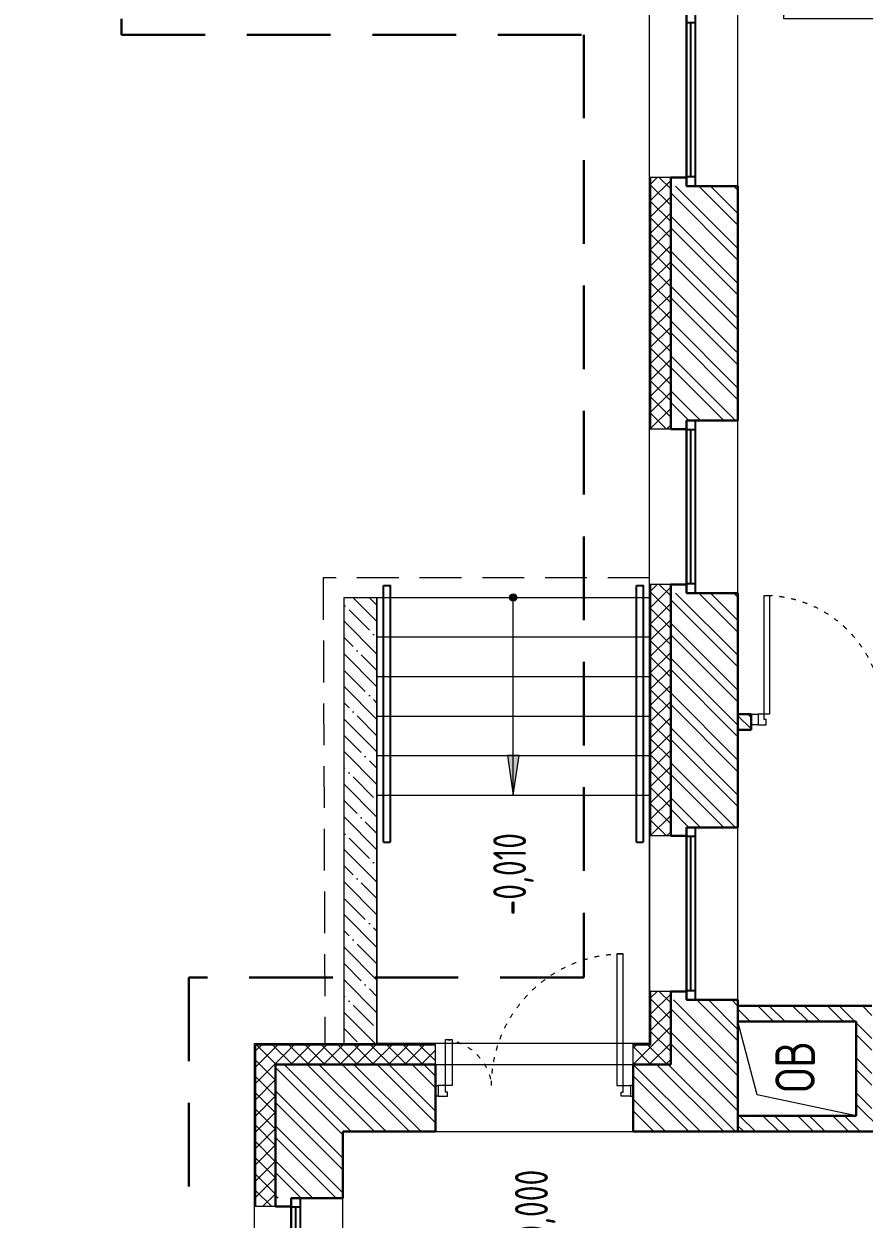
# Model space of a CAD drawing. Header units: millimetres. Extents: x -136099598 to 11807193, y 0 to 779331.
# Drawn here: x -136098870 to -136092490, y 221073 to 230150 of the extents above; entities that cross this region are included whole.
import ezdxf
from ezdxf import colors
from ezdxf.entities.mleader import LeaderData, LeaderLine
from ezdxf.math import Vec2, Vec3

# ---------------------------------------------------------------- set-up
doc = ezdxf.new("R2010")
doc.units = ezdxf.units.MM
doc.header["$MEASUREMENT"] = 0
for name, pattern in [('ACAD_ISO03W100', [30, 12, -18]), ('ADSK_Штриховая_ш2 п1', [3, 2, -1]), ('DASHED', [19.05, 12.7, -6.35])]:
    doc.linetypes.add(name, pattern=pattern)
doc.layers.get('0').update_dxf_attribs({"color": 250, "lineweight": 9})
doc.layers.add('АР_Граница ПБ', color=7, linetype='Continuous', lineweight=80, true_color=0xf60404)
for name, color, linetype, lineweight in [('АР_Двери', 5, 'Continuous', 18), ('АР_Лестницы', 6, 'Continuous', 15), ('АР_Лестницы ограждение', 92, 'Continuous', 25), ('АР_Навесной фасад', 5, 'Continuous', 5), ('АР_Окна', 4, 'Continuous', 0), ('АР_Отметки', 250, 'Continuous', 15), ('АР_Перегородки кирпич', 244, 'Continuous', 30), ('АР_Перегородки_кирпич_Штрих', 244, 'Continuous', 5), ('АР_Сущ Несущая стена', 202, 'Continuous', 30), ('АР_тонкая линия', 250, 'Continuous', 0), ('АР_Утеплитель', 250, 'Continuous', 9), ('АР_Штриховка кирпич', 250, 'Continuous', 9), ('АР_Штриховка монолит', 250, 'Continuous', 9), ('Контунр козырька', 250, 'ADSK_Штриховая_ш2 п1', 30)]:
    doc.layers.add(name, color=color, linetype=linetype, lineweight=lineweight)
doc.layers.add('АР_новое окно', color=160, linetype='Continuous')
doc.layers.add('АР_Отверстия', color=251, linetype='Continuous')
doc.styles.add('ICOCPEUR', font='isocpeur.ttf')
doc.styles.add('ISOCPEUR', font='isocpeur.ttf', dxfattribs={"width": 0.7})
pattern_1 = [(45, (-971749.27, 101034.47), (-132.58252, 132.58252), []), (45, (-971660.88, 101034.47), (-132.58252, 132.58252), [])]

# ---------------------------------------------------------------- blocks, each defined once
blk = doc.blocks.new('*U7')
for points in [[(-55, -80), (-55, 0), (-115, 0), (-115, -40), (-100, -40), (-100, -80), (-55, -80)], [(0, 0), (0, -80), (-55, -80), (-55, 0), (0, 0)], [(-1100, 0), (-1100, -80), (-1045, -80), (-1045, 0), (-1100, 0)], [(-1045, -80), (-1045, 0), (-985, 0), (-985, -40), (-1000, -40), (-1000, -80), (-1045, -80)]]:
    blk.add_lwpolyline(points)
blk.add_lwpolyline([(-100, -80), (-100, -980), (-140, -980), (-140, -80)], close=True)
at = {"linetype": 'ACAD_ISO03W100', "ltscale": 3}
blk.add_arc((-100, -80), 900, 180, 270, dxfattribs=at)
blk = doc.blocks.new('*U31')
h = blk.add_hatch(color=256)
h.dxf.hatch_style = 1
edge = h.paths.add_edge_path()
edge.add_arc((0, 0), 27.6, 359.64, 719.64)
h = blk.add_hatch(color=256)
h.dxf.hatch_style = 1
h.paths.add_polyline_path([(1199.5, -44.3), (1199.5, 44.3), (1499.5, 0)])
blk.add_line((1499.5, 0), (0, 0))
blk.add_lwpolyline([(1199.5, 44.3), (1199.5, -44.3), (1499.5, 0), (1199.5, 44.3)])
blk.add_circle((0, 0), 27.6)
blk = doc.blocks.new('Полуторная_на лестницу')
for points in [[(75, 80), (75, 1080), (124.9, 1080), (124.9, 80)], [(1375.1, 430), (1375.1, 80), (1425, 80), (1425, 430)]]:
    blk.add_lwpolyline(points, close=True)
for points in [[(0, 0), (0, 80), (20, 80), (20, 0), (0, 0)], [(20, 80), (20, 0), (90, 0), (90, 30), (75, 30), (75, 80), (20, 80)], [(1480, 80), (1480, 0), (1410, 0), (1410, 30), (1425, 30), (1425, 80), (1480, 80)], [(1500, 0), (1500, 80), (1480, 80), (1480, 0), (1500, 0)]]:
    blk.add_lwpolyline(points)
at = {"linetype": 'ACAD_ISO03W100', "ltscale": 3}
for centre, radius, start, end in [((75, 80), 1000, 0, 90), ((1465.4, 39.6), 392.5, 95.90754, 174.09246)]:
    blk.add_arc(centre, radius, start, end, dxfattribs=at)
blk = doc.blocks.new('_DotSmall')
at = {"color": 0, "linetype": 'ByBlock', "const_width": 0.5}
blk.add_lwpolyline([(-0.0625, 0, 1), (0.0625, 0, 1)], format="xyb", close=True, dxfattribs=at)
blk = doc.blocks.new('*U160')
at = {"layer": 'АР_новое окно', "lineweight": 20}
for p, q in [((0, 1310), (-70, 1310)), ((0, 0), (-70, 0))]:
    blk.add_line(p, q, dxfattribs=at)
at = {"layer": 'АР_новое окно'}
for p, q in [((-70, 1310), (-70, 0)), ((-70, 0), (-70, 1310)), ((0, 1310), (0, 0)), ((0, 1240), (-70, 1240)), ((-35, 1240), (-35, 70)), ((0, 70), (-70, 70))]:
    blk.add_line(p, q, dxfattribs=at)
blk = doc.blocks.new('A$C13decc58')
at = {"layer": 'АР_Перегородки_кирпич_Штрих', "ltscale": 100}
h = blk.add_hatch(dxfattribs=at)
h.set_pattern_fill('ANSI32', color=256, scale=500)
h.set_pattern_definition([(45, (-939486.72, 101324.74), (-132.58252, 132.58252), []), (45, (-939398.33, 101324.74), (-132.58252, 132.58252), [])])
h.paths.add_polyline_path([(27110, 62939.7), (27485.4, 62939.7), (27485.4, 63958.3), (27365.4, 63958.3), (27365.4, 63059.7), (26650.4, 63059.7), (26650.4, 63958.3), (26530.4, 63958.3), (26530.4, 55128.3), (26380.4, 55128.3), (26380.4, 55008.3), (26749.3, 55008.3), (26749.3, 55128.3), (26650.7, 55128.3), (26650.5, 57936.1), (28010.2, 57936.1), (28010.4, 56683.8), (28130.4, 56683.8), (28130.4, 57936.1), (31830.4, 57936.1), (31830.4, 57936.1), (33500.4, 57936.1), (33500.4, 55128.3), (33401.1, 55128.3), (33401.1, 55008.3), (35580.4, 55008.3), (35580.4, 55128.3), (33620.4, 55128.3), (33620.4, 59790), (33500.4, 59790), (33500.4, 58056.1), (33500.4, 57927.9), (33500.4, 58627.9), (33500.4, 58627.9), (33498.5, 58056.1), (31950.4, 58056.1), (31950.4, 58627.9), (31830.4, 58627.9), (31830.4, 58056.1), (30825.4, 58056.1), (30825.4, 58627.9), (30825.2, 58627.9), (30825.2, 58056.1), (29583.1, 58056.1), (29579.5, 58627.9), (29580.4, 58627.9), (29580.4, 58056.1), (28865.4, 58056.1), (28865.4, 58627.9), (28865.4, 58627.9), (28865.4, 58056.1), (28130.4, 58056.1), (28130.4, 58627.9), (28010.4, 58627.9), (28010.4, 57716.4), (28010.4, 58627.9), (28010.3, 58056.1), (26650.5, 58056.1), (26650.6, 58627.9), (33500.4, 58627.9), (33500.4, 58747.9), (29700.4, 58747.9), (29700.4, 59790), (29580.4, 59790), (29580.4, 58747.9), (26650.5, 58747.9), (26650.4, 62939.7), (26990, 62939.7), (26990, 61738), (26650.4, 61738), (26990, 61738), (26990, 60838), (26650.4, 60838), (26650.4, 60718), (26990, 60718), (26990, 58747.9), (27110, 58747.9)])
h = blk.add_hatch(dxfattribs=at)
h.set_pattern_fill('ANSI32', color=256, scale=500)
h.set_pattern_definition([(45, (-921740.62, 121792.02), (-132.58252, 132.58252), []), (45, (-921652.23, 121792.02), (-132.58252, 132.58252), [])])
h.paths.add_polyline_path([(29700.4, 63958.3), (29580.4, 63958.3), (29580.4, 63858.4), (29700.4, 63858.4)])
at = {"layer": 'АР_Утеплитель', "ltscale": 100}
h = blk.add_hatch(dxfattribs=at)
h.set_pattern_fill('ANSI37', color=256, scale=700)
h.set_pattern_definition([(45, (-950774.59, 100360.44), (-61.871843, 61.871843), []), (135, (-950774.59, 100360.44), (-61.871843, -61.871843), [])])
h.paths.add_polyline_path([(27190.4, 64753.5), (27040.4, 64753.5), (27040.4, 64468.3), (27595.4, 64468.3), (27595.4, 64618.3), (27190.4, 64618.3)])
h.paths.add_polyline_path([(27040.4, 66253.5), (27190.4, 66253.5), (27190.4, 67618.3), (25960.4, 67618.3), (25960.4, 67468.3), (27040.4, 67468.3)])
h = blk.add_hatch(dxfattribs=at)
h.set_pattern_fill('ANSI37', color=256, scale=700)
h.set_pattern_definition([(45, (-947684.59, 100360.44), (-61.871843, 61.871843), []), (135, (-947684.59, 100360.44), (-61.871843, -61.871843), [])])
h.paths.add_polyline_path([(30685.4, 64468.3), (28775.4, 64468.3), (28775.4, 64618.3), (30685.4, 64618.3)])
h = blk.add_hatch(dxfattribs=at)
h.set_pattern_fill('ANSI37', color=256, scale=700)
h.set_pattern_definition([(45, (-944594.59, 100360.44), (-61.871843, 61.871843), []), (135, (-944594.59, 100360.44), (-61.871843, -61.871843), [])])
h.paths.add_polyline_path([(33775.4, 64468.3), (31865.4, 64468.3), (31865.4, 64618.3), (33775.4, 64618.3)])
at = {"layer": 'АР_Штриховка кирпич', "ltscale": 100}
h = blk.add_hatch(dxfattribs=at)
h.set_pattern_fill('ANSI32', color=256, scale=500)
h.set_pattern_definition(pattern_1)
h.paths.add_polyline_path([(27040.4, 67468.3), (27040.4, 66947.2), (27040.4, 66253.5), (26530.4, 66253.5), (26530.4, 66958.3), (26025.4, 66958.3), (26025.4, 67468.3)])
h = blk.add_hatch(dxfattribs=at)
h.set_pattern_fill('ANSI32', color=256, scale=500)
h.set_pattern_definition(pattern_1)
h.paths.add_polyline_path([(27530.4, 64468.3), (27040.4, 64468.3), (27040.4, 64753.5), (26530.4, 64753.5), (26530.4, 63958.3), (27530.4, 63958.3)])
h = blk.add_hatch(dxfattribs=at)
h.set_pattern_fill('ANSI32', color=256, scale=500)
h.set_pattern_definition([(45, (-969439.27, 101034.47), (-132.58252, 132.58252), []), (45, (-969350.88, 101034.47), (-132.58252, 132.58252), [])])
h.paths.add_polyline_path([(30620.4, 64468.3), (28840.4, 64468.3), (28840.4, 63958.3), (30620.4, 63958.3)])
h = blk.add_hatch(dxfattribs=at)
h.set_pattern_fill('ANSI32', color=256, scale=500)
h.set_pattern_definition([(45, (-966349.27, 101034.47), (-132.58252, 132.58252), []), (45, (-966260.88, 101034.47), (-132.58252, 132.58252), [])])
h.paths.add_polyline_path([(33710.4, 64468.3), (31930.4, 64468.3), (31930.4, 63958.3), (33710.4, 63958.3)])
at = {"layer": 'АР_Штриховка монолит', "ltscale": 100}
h = blk.add_hatch(dxfattribs=at)
h.set_pattern_fill('ANSI35', color=256, scale=700)
h.set_pattern_definition([(45, (-952062.42, 164610.55), (-123.743687, 123.743687), []), (45, (-951938.68, 164610.55), (-123.743687, 123.743687), [218.75, -43.75, 0, -43.75])])
h.paths.add_polyline_path([(30585.9, 66948.6), (27200.4, 66948.6), (27200.4, 66698.6), (30585.9, 66698.6)])
at = {"ltscale": 100}
for points in [[(27200.4, 66948.6), (30585.9, 66948.6)], [(30585.9, 66948.6), (30585.9, 66698.6)], [(30585.9, 66698.6), (27200.4, 66698.6)]]:
    blk.add_lwpolyline(points, dxfattribs=at)
at = {"layer": 'АР_Граница ПБ', "linetype": 'DASHED', "lineweight": 30, "ltscale": 50}
blk.add_lwpolyline([(46410.4, 68638.3), (34860.4, 68638.3), (34860.4, 65128.3), (27700.4, 65128.3), (27700.4, 68128.3), (16860.4, 68128.3), (16860.4, 64574.8, 0.334723), (8425, 56128.3), (4860.4, 56128.3), (4860.4, 42282.6), (10800.3, 42287.9), (10800.3, 18379.4)], format="xyb", dxfattribs=at)
at = {"layer": 'АР_Лестницы', "ltscale": 100}
for p, q in [((29086.4, 66698.6), (29086.4, 64628.3)), ((29386.4, 66698.6), (29386.4, 64628.3)), ((29686.4, 66698.6), (29686.4, 64628.3)), ((29986.4, 66698.6), (29986.4, 64628.3)), ((30286.4, 66698.6), (30286.4, 64628.3))]:
    blk.add_line(p, q, dxfattribs=at)
blk.add_lwpolyline([(27200.4, 66698.6), (30585.9, 66698.6), (30585.9, 64628.3), (27200.4, 64628.3), (27200.4, 66698.6)], dxfattribs=at)
at = {"layer": 'АР_Лестницы ограждение', "ltscale": 100}
for p, q in [((28727.2, 66648.6), (28727.2, 66598.6)), ((28727.2, 64728.3), (28727.2, 64678.3))]:
    blk.add_line(p, q, dxfattribs=at)
for points in [[(30676.4, 66648.6), (30676.4, 66598.6), (28727.2, 66598.6)], [(28727.2, 66648.6), (30676.4, 66648.6)], [(30676.4, 64728.3), (30676.4, 64678.3), (28727.2, 64678.3)], [(28727.2, 64728.3), (30676.4, 64728.3)]]:
    blk.add_lwpolyline(points, dxfattribs=at)
at = {"layer": 'АР_Навесной фасад', "ltscale": 100}
for p, q in [((23249.6, 67628.3), (27200.4, 67628.3)), ((27200.4, 67628.3), (27200.4, 66253.5)), ((25960.4, 67618.3), (27190.4, 67618.3)), ((27190.4, 67618.3), (27190.4, 66253.5)), ((27190.4, 64753.5), (27190.4, 64618.3)), ((27200.4, 64753.5), (27200.4, 64628.3)), ((27200.4, 64628.3), (35360.4, 64628.3)), ((27190.4, 64618.3), (27595.4, 64618.3)), ((28775.4, 64618.3), (30685.4, 64618.3)), ((31865.4, 64618.3), (33775.4, 64618.3))]:
    blk.add_line(p, q, dxfattribs=at)
for points in [[(25960.4, 67468.3), (25960.4, 67628.3)], [(27040.4, 66253.5), (27200.4, 66253.5)], [(27040.4, 64753.5), (27200.4, 64753.5)], [(27595.4, 64468.3), (27595.4, 64628.3)], [(28775.4, 64468.3), (28775.4, 64628.3)], [(30685.4, 64468.3), (30685.4, 64628.3)], [(31865.4, 64468.3), (31865.4, 64628.3)], [(33775.4, 64468.3), (33775.4, 64628.3)]]:
    blk.add_lwpolyline(points, dxfattribs=at)
at = {"layer": 'АР_Окна', "lineweight": 15, "ltscale": 100}
for p, q in [((24715.4, 66958.3), (26025.4, 66958.3)), ((27530.4, 63958.3), (28840.4, 63958.3)), ((30620.4, 63958.3), (31930.4, 63958.3)), ((33710.4, 63958.3), (35020.4, 63958.3))]:
    blk.add_line(p, q, dxfattribs=at)
at = {"layer": 'АР_Перегородки кирпич', "linetype": 'Continuous', "ltscale": 100}
for points in [[(26530.4, 55128.3), (26530.4, 63958.3)], [(26650.4, 63958.3), (26650.4, 63059.7)], [(27365.4, 63059.7), (27365.4, 63958.3)], [(27485.4, 63958.3), (27485.4, 62939.7)], [(29700.4, 63858.4), (29580.4, 63858.4)]]:
    blk.add_lwpolyline(points, dxfattribs=at)
at = {"layer": 'АР_Перегородки кирпич', "ltscale": 100}
for points in [[(29580.4, 63958.3), (29580.4, 63858.4)], [(29700.4, 63958.3), (29700.4, 63858.4)], [(26650.4, 63059.7), (27365.4, 63059.7)]]:
    blk.add_lwpolyline(points, dxfattribs=at)
at = {"layer": 'АР_Сущ Несущая стена', "ltscale": 100}
for p, q in [((25960.4, 67468.3), (27040.4, 67468.3)), ((25960.4, 67349.4), (25960.4, 67468.3)), ((27040.4, 67468.3), (27040.4, 66253.5)), ((25960.4, 67349.4), (26025.4, 67349.4)), ((26025.4, 67349.4), (26025.4, 66958.3)), ((26025.4, 66958.3), (26530.4, 66958.3)), ((26530.4, 66958.3), (26530.4, 66253.5)), ((26530.4, 66253.5), (27040.4, 66253.5)), ((26530.4, 64753.5), (26530.4, 63958.3)), ((26530.4, 64753.5), (27040.4, 64753.5)), ((27040.4, 64753.5), (27040.4, 64468.3)), ((27040.4, 64468.3), (27595.4, 64468.3)), ((27595.4, 64349.4), (27595.4, 64468.3)), ((28775.4, 64468.3), (30685.4, 64468.3)), ((28775.4, 64349.4), (28775.4, 64468.3)), ((30685.4, 64349.4), (30685.4, 64468.3)), ((31865.4, 64468.3), (33775.4, 64468.3)), ((31865.4, 64349.4), (31865.4, 64468.3)), ((33775.4, 64349.4), (33775.4, 64468.3)), ((27530.4, 64349.4), (27530.4, 63958.3)), ((27530.4, 64349.4), (27595.4, 64349.4)), ((28775.4, 64349.4), (28840.4, 64349.4)), ((28840.4, 64349.4), (28840.4, 63958.3)), ((30620.4, 64349.4), (30620.4, 63958.3)), ((30620.4, 64349.4), (30685.4, 64349.4)), ((31865.4, 64349.4), (31930.4, 64349.4)), ((31930.4, 64349.4), (31930.4, 63958.3)), ((33710.4, 64349.4), (33710.4, 63958.3)), ((33710.4, 64349.4), (33775.4, 64349.4)), ((26530.4, 63958.3), (27530.4, 63958.3)), ((28840.4, 63958.3), (30620.4, 63958.3)), ((31930.4, 63958.3), (33710.4, 63958.3))]:
    blk.add_line(p, q, dxfattribs=at)
at = {"layer": 'АР_тонкая линия', "ltscale": 100}
for points in [[(26530.4, 66253.5), (26530.4, 64753.5)], [(27040.4, 66253.5), (27040.4, 64753.5)], [(26650.4, 63059.7), (26808.8, 63812.8), (27365.4, 63958.3)]]:
    blk.add_lwpolyline(points, dxfattribs=at)
at = {"layer": 'Контунр козырька', "linetype": 'DASHED', "lineweight": 15, "ltscale": 25}
blk.add_lwpolyline([(30735, 64628.3), (30735, 67107.2), (27200.4, 67093.7)], dxfattribs=at)
at = {"layer": 'АР_Двери', "xscale": -1, "rotation": 270}
blk.add_blockref('Полуторная_на лестницу', (26800.4, 64753.5), dxfattribs=at)
at = {"layer": 'АР_Двери'}
for p, rotation in [((29620.4, 63858.4), 90.00000000000001), ((34880.4, 62628.5), 180)]:
    blk.add_blockref('*U7', p, dxfattribs=dict(at, rotation=rotation))
at = {"layer": 'АР_Лестницы', "ltscale": 100, "rotation": 180}
blk.add_blockref('*U31', (30585.9, 65663.5), dxfattribs=at)
at = {"layer": 'АР_новое окно', "xscale": -1, "rotation": 90}
for p in [(26025.4, 67279.4), (28840.4, 64279.4), (31930.4, 64279.4), (35020.4, 64279.4)]:
    blk.add_blockref('*U160', p, dxfattribs=at)
at = {"layer": 'АР_Отверстия', "ltscale": 100, "insert": (27020.8, 63523.5), "char_height": 300, "attachment_point": 5, "line_spacing_factor": 0.7, "style": 'ICOCPEUR'}
blk.add_mtext('\\A1;{\\W0.8;ОВ}', dxfattribs=at)
at = {"layer": 'АР_Отметки'}
ml = blk.add_multileader_mtext('Standard', dxfattribs=at)
ml.set_content('-0,010', color=256, style='ISOCPEUR')
ml.set_leader_properties(color=256, linetype='Continuous', lineweight=-1)
ml.set_arrow_properties(name='DOTSMALL')
ml.build(insert=Vec2(0, 0))
ml.multileader.update_dxf_attribs({"has_text_frame": 1, "text_left_attachment_type": 4, "text_right_attachment_type": 4, "dogleg_length": 100, "arrow_head_size": 180})
ctx = ml.context
ctx.base_point, ctx.char_height, ctx.arrow_head_size, ctx.landing_gap_size, ctx.plane_origin = Vec3(37116.1, 68979.6, 0), 250, 180, 50, Vec3(37034.7, 67778.7, 0)
ctx.left_attachment, ctx.right_attachment = 4, 4
notes = []
notes.append((ctx, [(0, (0, 0, 0), (0, 0), (1, 0), 1, [])]))
ctx.mtext.insert, ctx.mtext.width, ctx.mtext.line_spacing_style, ctx.mtext.flow_direction = Vec3(37166.1, 69379.6, 0), 852.697, 2, 5
ml = blk.add_multileader_mtext('Standard', dxfattribs=at)
ml.set_content('0,000', color=256, style='ISOCPEUR')
ml.set_leader_properties(color=256, linetype='Continuous', lineweight=-1)
ml.set_arrow_properties(name='DOTSMALL')
ml.build(insert=Vec2(0, 0))
ml.multileader.update_dxf_attribs({"has_text_frame": 1, "text_left_attachment_type": 4, "text_right_attachment_type": 4, "dogleg_length": 100, "arrow_head_size": 180})
ctx = ml.context
ctx.base_point, ctx.char_height, ctx.arrow_head_size, ctx.landing_gap_size, ctx.plane_origin = Vec3(36698.1, 66870.9, 0), 250, 180, 50, Vec3(36616.7, 65670, 0)
ctx.left_attachment, ctx.right_attachment = 4, 4
notes.append((ctx, [(0, (0, 0, 0), (0, 0), (1, 0), 1, [])]))
ctx.mtext.insert, ctx.mtext.width, ctx.mtext.line_spacing_style, ctx.mtext.flow_direction = Vec3(36748.1, 67270.9, 0), 852.697, 2, 5
ml = blk.add_multileader_mtext('Standard', dxfattribs=at)
ml.set_content('+1,975', color=256, style='ISOCPEUR')
ml.set_leader_properties(color=256, linetype='Continuous', lineweight=-1)
ml.set_arrow_properties(name='DOTSMALL')
ml.build(insert=Vec2(0, 0))
ml.multileader.update_dxf_attribs({"has_text_frame": 1, "text_left_attachment_type": 4, "text_right_attachment_type": 4, "dogleg_length": 100, "arrow_head_size": 180})
ctx = ml.context
ctx.base_point, ctx.char_height, ctx.arrow_head_size, ctx.landing_gap_size, ctx.plane_origin = Vec3(41925.2, 65726.8, 0), 250, 180, 50, Vec3(41843.8, 64525.9, 0)
ctx.left_attachment, ctx.right_attachment = 4, 4
notes.append((ctx, [(0, (0, 0, 0), (0, 0), (1, 0), 1, [])]))
ctx.mtext.insert, ctx.mtext.width, ctx.mtext.line_spacing_style, ctx.mtext.flow_direction = Vec3(41975.2, 66126.8, 0), 852.697, 2, 5
ml = blk.add_multileader_mtext('Standard', dxfattribs=at)
ml.set_content('-0,010', color=256, style='ISOCPEUR')
ml.set_leader_properties(color=256, linetype='Continuous', lineweight=-1)
ml.set_arrow_properties(name='DOTSMALL')
ml.build(insert=Vec2(0, 0))
ml.multileader.update_dxf_attribs({"has_text_frame": 1, "text_left_attachment_type": 4, "text_right_attachment_type": 4, "dogleg_length": 100, "arrow_head_size": 180})
ctx = ml.context
ctx.base_point, ctx.char_height, ctx.arrow_head_size, ctx.landing_gap_size, ctx.plane_origin = Vec3(28121.7, 65416.3, 0), 250, 180, 50, Vec3(28040.3, 64215.4, 0)
ctx.left_attachment, ctx.right_attachment = 4, 4
notes.append((ctx, [(0, (0, 0, 0), (0, 0), (1, 0), 1, [])]))
ctx.mtext.insert, ctx.mtext.width, ctx.mtext.line_spacing_style, ctx.mtext.flow_direction = Vec3(28171.7, 65816.3, 0), 852.697, 2, 5
ml = blk.add_multileader_mtext('Standard', dxfattribs=at)
ml.set_content('0,000', color=256, style='ISOCPEUR')
ml.set_leader_properties(color=256, linetype='Continuous', lineweight=-1)
ml.set_arrow_properties(name='DOTSMALL')
ml.build(insert=Vec2(0, 0))
ml.multileader.update_dxf_attribs({"has_text_frame": 1, "text_left_attachment_type": 4, "text_right_attachment_type": 4, "dogleg_length": 100, "arrow_head_size": 180})
ctx = ml.context
ctx.base_point, ctx.char_height, ctx.arrow_head_size, ctx.landing_gap_size, ctx.plane_origin = Vec3(25651.6, 65250.8, 0), 250, 180, 50, Vec3(25570.2, 64049.9, 0)
ctx.left_attachment, ctx.right_attachment = 4, 4
notes.append((ctx, [(0, (0, 0, 0), (0, 0), (1, 0), 1, [])]))
ctx.mtext.insert, ctx.mtext.width, ctx.mtext.line_spacing_style, ctx.mtext.flow_direction = Vec3(25701.6, 65650.8, 0), 852.697, 2, 5
ml = blk.add_multileader_mtext('Standard', dxfattribs=at)
ml.set_content('+1,975', color=256, style='ISOCPEUR')
ml.set_leader_properties(color=256, linetype='Continuous', lineweight=-1)
ml.set_arrow_properties(name='DOTSMALL')
ml.build(insert=Vec2(0, 0))
ml.multileader.update_dxf_attribs({"has_text_frame": 1, "text_left_attachment_type": 4, "text_right_attachment_type": 4, "dogleg_length": 100, "arrow_head_size": 180})
ctx = ml.context
ctx.base_point, ctx.char_height, ctx.arrow_head_size, ctx.landing_gap_size, ctx.plane_origin = Vec3(67184.2, 63069.3, 0), 250, 180, 50, Vec3(67102.8, 61868.4, 0)
ctx.left_attachment, ctx.right_attachment = 4, 4
notes.append((ctx, [(0, (0, 0, 0), (0, 0), (1, 0), 1, [])]))
ctx.mtext.insert, ctx.mtext.width, ctx.mtext.line_spacing_style, ctx.mtext.flow_direction = Vec3(67234.2, 63469.3, 0), 852.697, 2, 5
for ctx, leaders in notes:
    for number, flags, end, landing, length, lines in leaders:
        leader = LeaderData()
        leader.index, (leader.has_last_leader_line, leader.has_dogleg_vector, leader.attachment_direction) = number, flags
        leader.last_leader_point, leader.dogleg_vector, leader.dogleg_length = Vec3(end), Vec3(landing), length
        for number, points, colour, breaks in lines:
            line = LeaderLine()
            line.index, line.vertices, line.color, line.breaks = number, Vec3.list(points), colors.encode_raw_color(colour), breaks
            leader.lines.append(line)
        ctx.leaders.append(leader)

msp = doc.modelspace()

# ---------------------------------------------------------------- block references
at = {"ltscale": 150, "rotation": 89.99999999999999}
msp.add_blockref('A$C13decc58', (-136029490.008, 195207.354), dxfattribs=at)

doc.saveas('drawing.dxf')
